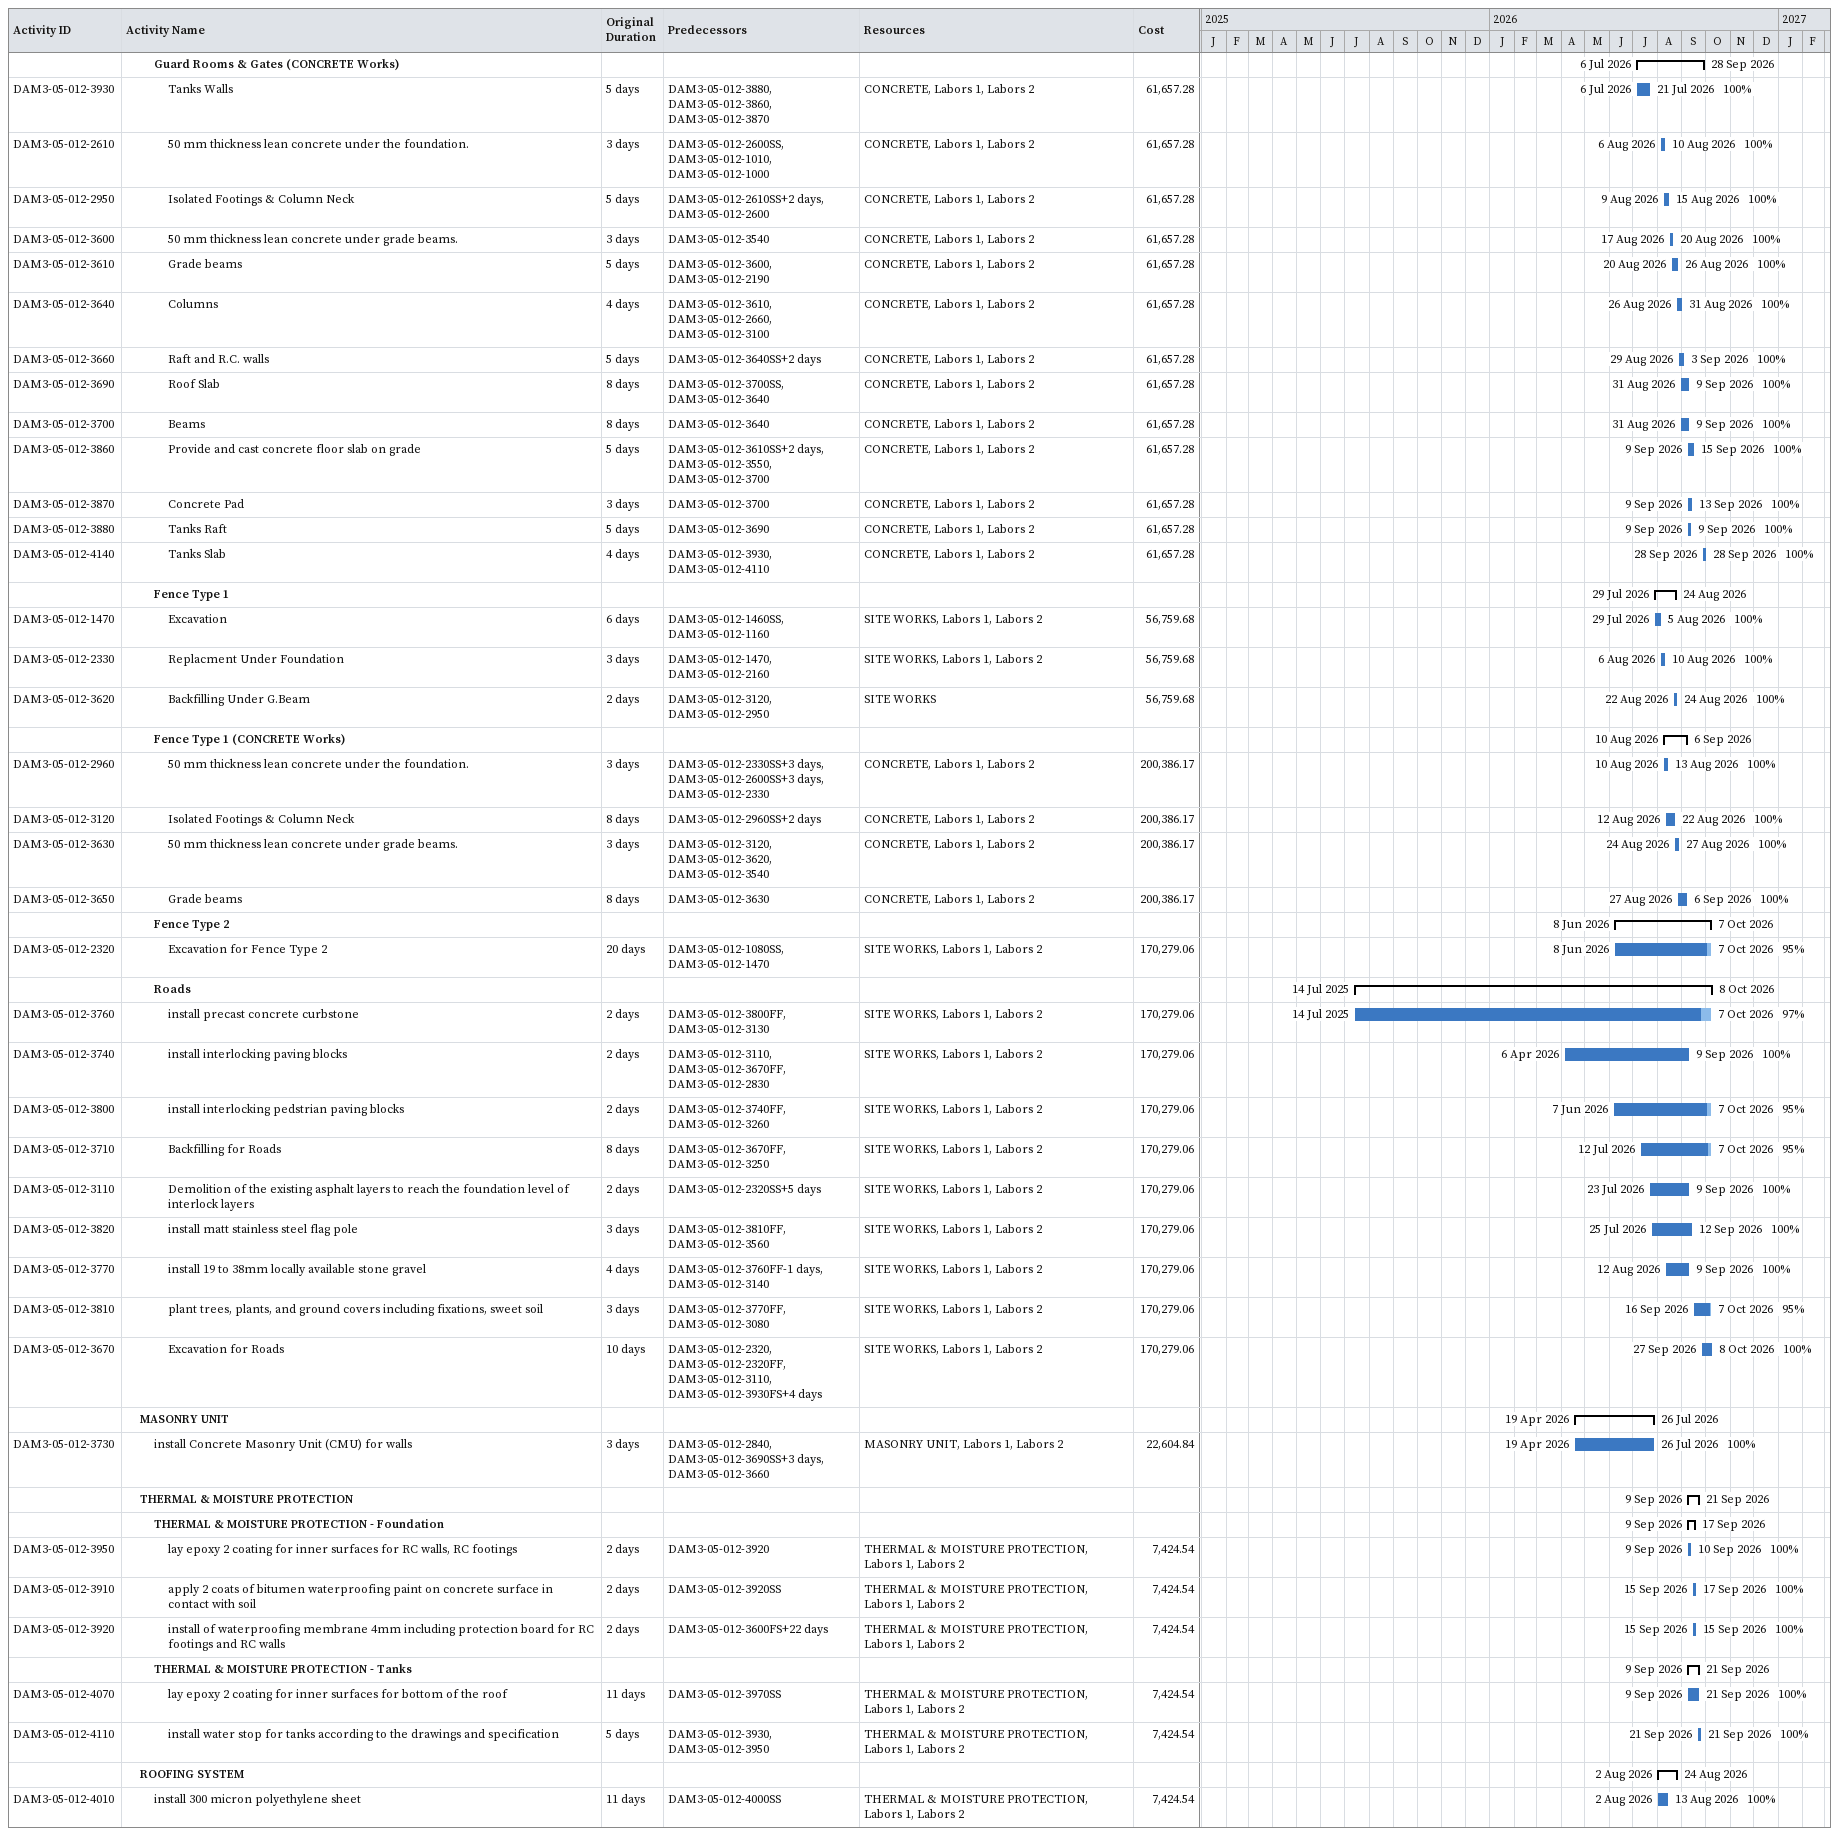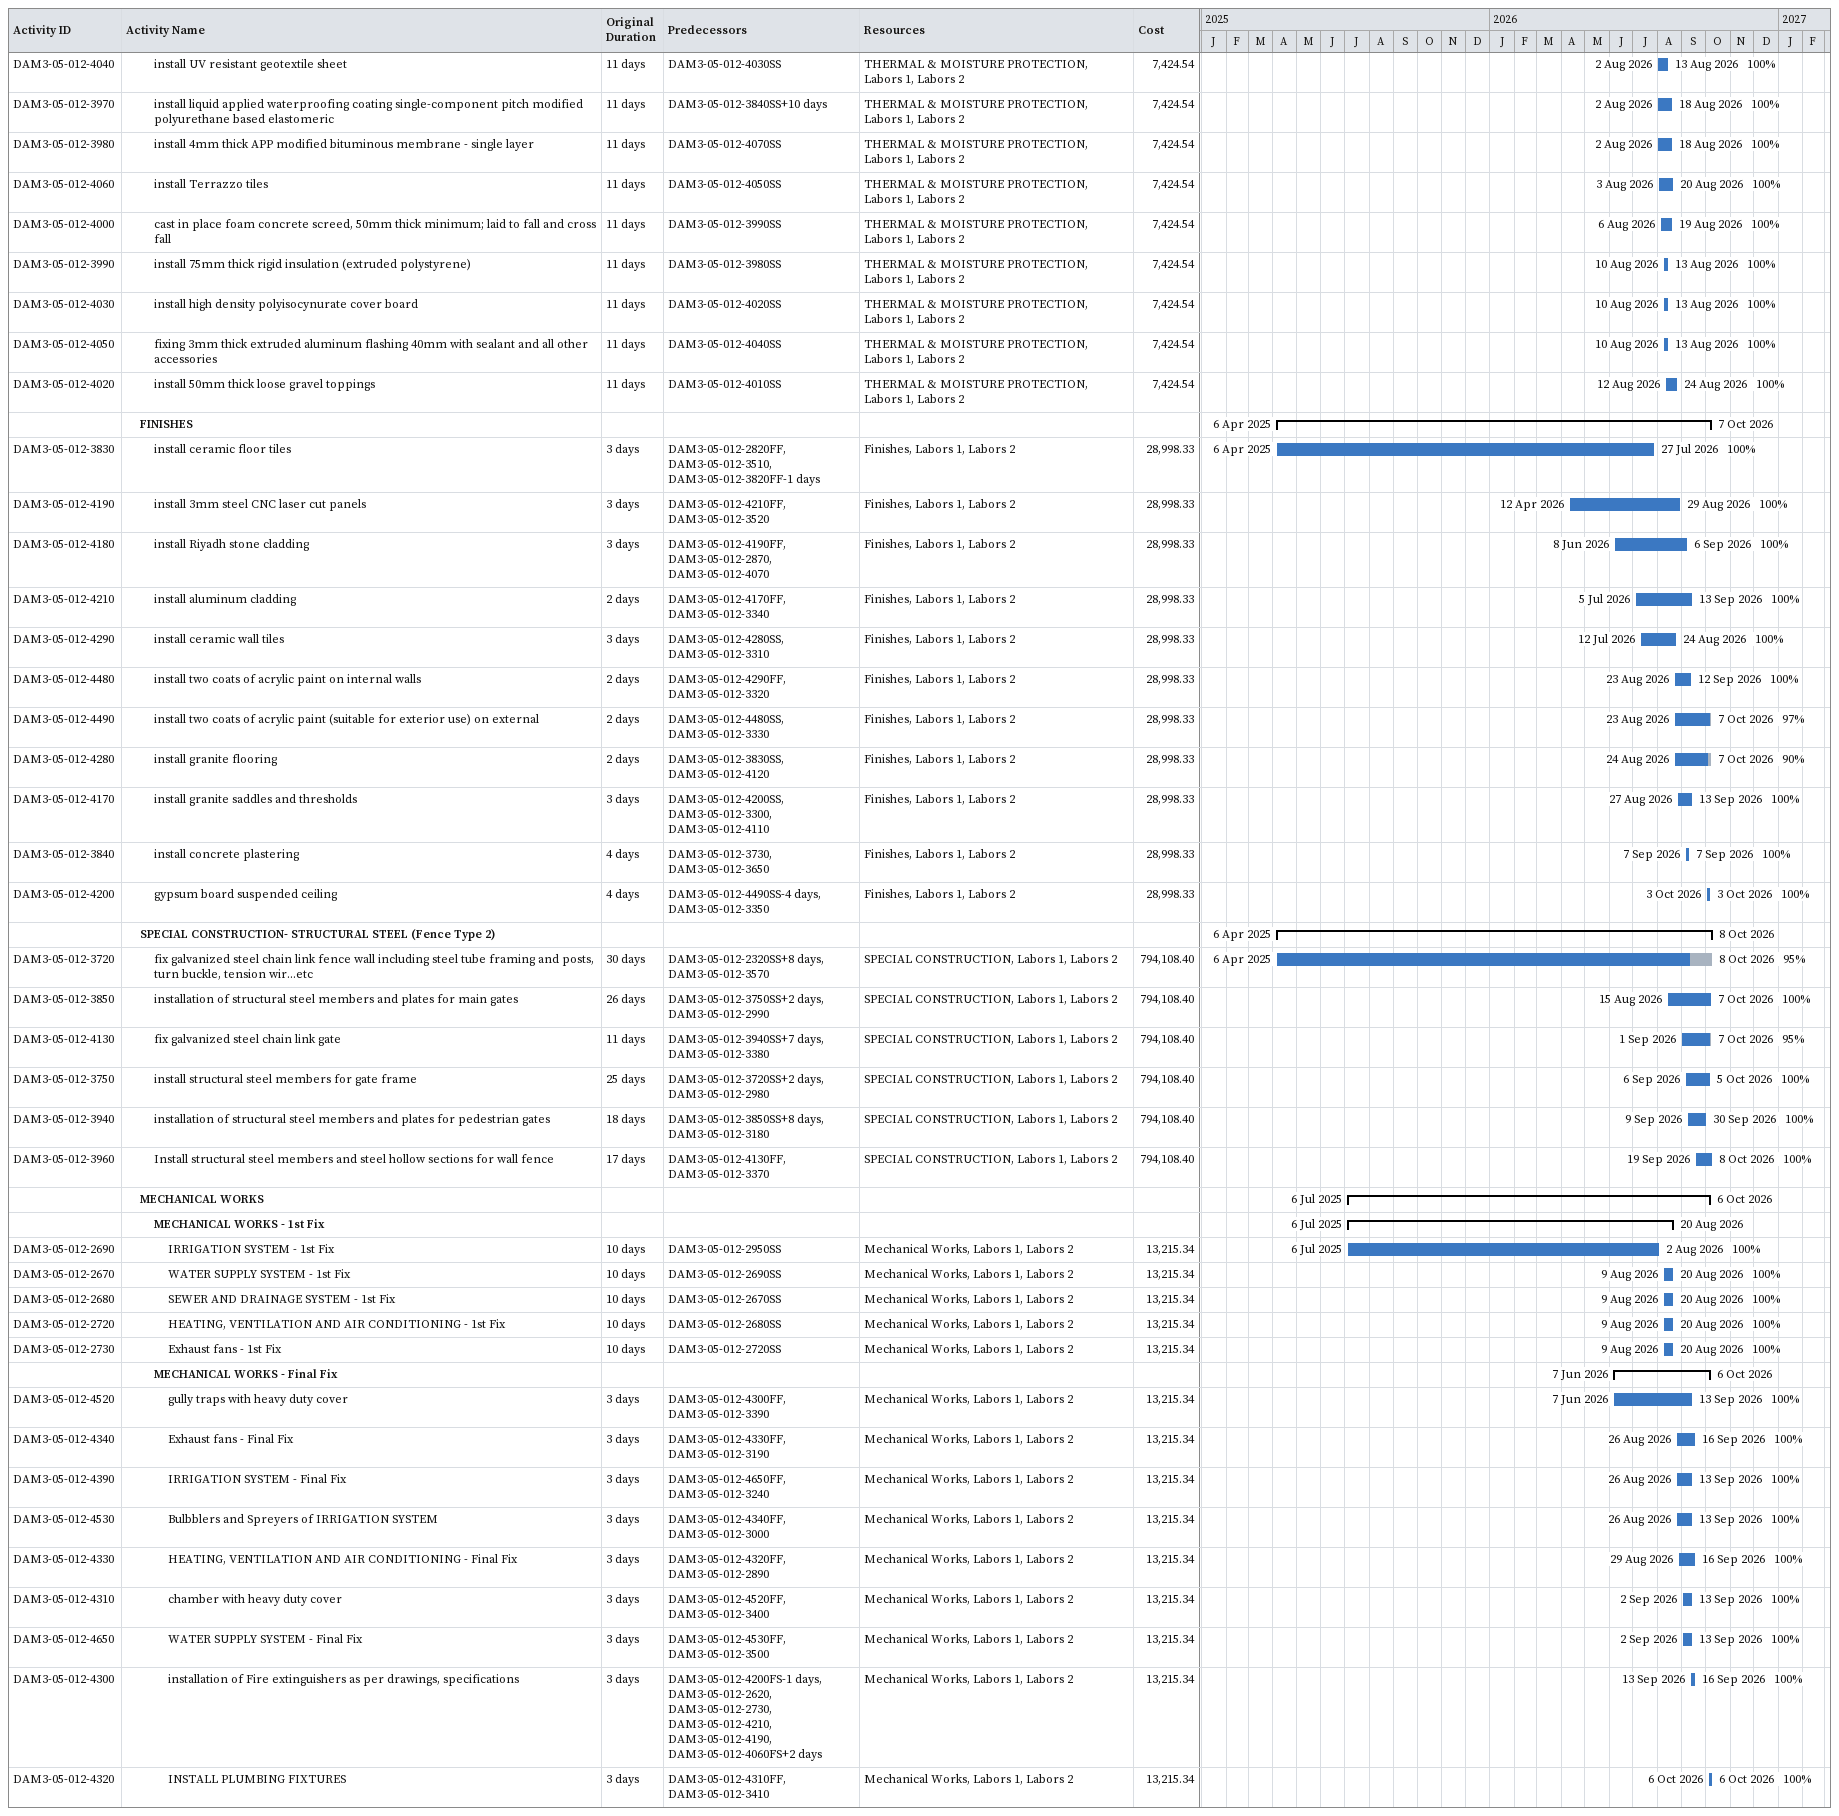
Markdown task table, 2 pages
| ID | Level | Task | Original duration | Start | Finish | Predecessors | Resources | % complete | Cost |
|---|---|---|---|---|---|---|---|---|---|
|  | 3 | **Guard Rooms & Gates (CONCRETE Works)** |  | 2026-07-06 | 2026-09-28 |  |  |  |  |
| DAM3-05-012-3930 | 4 | Tanks Walls | 5d | 2026-07-06 | 2026-07-21 | DAM3-05-012-3880, DAM3-05-012-3860, DAM3-05-012-3870 | CONCRETE, Labors 1, Labors 2 | 100 | 61657.28 |
| DAM3-05-012-2610 | 4 | 50 mm thickness lean concrete under the foundation. | 3d | 2026-08-06 | 2026-08-10 | DAM3-05-012-2600SS, DAM3-05-012-1010, DAM3-05-012-1000 | CONCRETE, Labors 1, Labors 2 | 100 | 61657.28 |
| DAM3-05-012-2950 | 4 | Isolated Footings & Column Neck | 5d | 2026-08-09 | 2026-08-15 | DAM3-05-012-2610SS+2d, DAM3-05-012-2600 | CONCRETE, Labors 1, Labors 2 | 100 | 61657.28 |
| DAM3-05-012-3600 | 4 | 50 mm thickness lean concrete under grade beams. | 3d | 2026-08-17 | 2026-08-20 | DAM3-05-012-3540 | CONCRETE, Labors 1, Labors 2 | 100 | 61657.28 |
| DAM3-05-012-3610 | 4 | Grade beams | 5d | 2026-08-20 | 2026-08-26 | DAM3-05-012-3600, DAM3-05-012-2190 | CONCRETE, Labors 1, Labors 2 | 100 | 61657.28 |
| DAM3-05-012-3640 | 4 | Columns | 4d | 2026-08-26 | 2026-08-31 | DAM3-05-012-3610, DAM3-05-012-2660, DAM3-05-012-3100 | CONCRETE, Labors 1, Labors 2 | 100 | 61657.28 |
| DAM3-05-012-3660 | 4 | Raft and R.C. walls | 5d | 2026-08-29 | 2026-09-03 | DAM3-05-012-3640SS+2d | CONCRETE, Labors 1, Labors 2 | 100 | 61657.28 |
| DAM3-05-012-3690 | 4 | Roof Slab | 8d | 2026-08-31 | 2026-09-09 | DAM3-05-012-3700SS, DAM3-05-012-3640 | CONCRETE, Labors 1, Labors 2 | 100 | 61657.28 |
| DAM3-05-012-3700 | 4 | Beams | 8d | 2026-08-31 | 2026-09-09 | DAM3-05-012-3640 | CONCRETE, Labors 1, Labors 2 | 100 | 61657.28 |
| DAM3-05-012-3860 | 4 | Provide and cast concrete floor slab on grade | 5d | 2026-09-09 | 2026-09-15 | DAM3-05-012-3610SS+2d, DAM3-05-012-3550, DAM3-05-012-3700 | CONCRETE, Labors 1, Labors 2 | 100 | 61657.28 |
| DAM3-05-012-3870 | 4 | Concrete Pad | 3d | 2026-09-09 | 2026-09-13 | DAM3-05-012-3700 | CONCRETE, Labors 1, Labors 2 | 100 | 61657.28 |
| DAM3-05-012-3880 | 4 | Tanks Raft | 5d | 2026-09-09 | 2026-09-09 | DAM3-05-012-3690 | CONCRETE, Labors 1, Labors 2 | 100 | 61657.28 |
| DAM3-05-012-4140 | 4 | Tanks Slab | 4d | 2026-09-28 | 2026-09-28 | DAM3-05-012-3930, DAM3-05-012-4110 | CONCRETE, Labors 1, Labors 2 | 100 | 61657.28 |
|  | 3 | **Fence Type 1** |  | 2026-07-29 | 2026-08-24 |  |  |  |  |
| DAM3-05-012-1470 | 4 | Excavation | 6d | 2026-07-29 | 2026-08-05 | DAM3-05-012-1460SS, DAM3-05-012-1160 | SITE WORKS, Labors 1, Labors 2 | 100 | 56759.68 |
| DAM3-05-012-2330 | 4 | Replacment Under Foundation | 3d | 2026-08-06 | 2026-08-10 | DAM3-05-012-1470, DAM3-05-012-2160 | SITE WORKS, Labors 1, Labors 2 | 100 | 56759.68 |
| DAM3-05-012-3620 | 4 | Backfilling Under G.Beam | 2d | 2026-08-22 | 2026-08-24 | DAM3-05-012-3120, DAM3-05-012-2950 | SITE WORKS | 100 | 56759.68 |
|  | 3 | **Fence Type 1 (CONCRETE Works)** |  | 2026-08-10 | 2026-09-06 |  |  |  |  |
| DAM3-05-012-2960 | 4 | 50 mm thickness lean concrete under the foundation. | 3d | 2026-08-10 | 2026-08-13 | DAM3-05-012-2330SS+3d, DAM3-05-012-2600SS+3d, DAM3-05-012-2330 | CONCRETE, Labors 1, Labors 2 | 100 | 200386.17 |
| DAM3-05-012-3120 | 4 | Isolated Footings & Column Neck | 8d | 2026-08-12 | 2026-08-22 | DAM3-05-012-2960SS+2d | CONCRETE, Labors 1, Labors 2 | 100 | 200386.17 |
| DAM3-05-012-3630 | 4 | 50 mm thickness lean concrete under grade beams. | 3d | 2026-08-24 | 2026-08-27 | DAM3-05-012-3120, DAM3-05-012-3620, DAM3-05-012-3540 | CONCRETE, Labors 1, Labors 2 | 100 | 200386.17 |
| DAM3-05-012-3650 | 4 | Grade beams | 8d | 2026-08-27 | 2026-09-06 | DAM3-05-012-3630 | CONCRETE, Labors 1, Labors 2 | 100 | 200386.17 |
|  | 3 | **Fence Type 2** |  | 2026-06-08 | 2026-10-07 |  |  |  |  |
| DAM3-05-012-2320 | 4 | Excavation for Fence Type 2 | 20d | 2026-06-08 | 2026-10-07 | DAM3-05-012-1080SS, DAM3-05-012-1470 | SITE WORKS, Labors 1, Labors 2 | 95 | 170279.06 |
|  | 3 | **Roads** |  | 2025-07-14 | 2026-10-08 |  |  |  |  |
| DAM3-05-012-3760 | 4 | install precast concrete curbstone | 2d | 2025-07-14 | 2026-10-07 | DAM3-05-012-3800FF, DAM3-05-012-3130 | SITE WORKS, Labors 1, Labors 2 | 97 | 170279.06 |
| DAM3-05-012-3740 | 4 | install interlocking paving blocks | 2d | 2026-04-06 | 2026-09-09 | DAM3-05-012-3110, DAM3-05-012-3670FF, DAM3-05-012-2830 | SITE WORKS, Labors 1, Labors 2 | 100 | 170279.06 |
| DAM3-05-012-3800 | 4 | install interlocking pedstrian paving blocks | 2d | 2026-06-07 | 2026-10-07 | DAM3-05-012-3740FF, DAM3-05-012-3260 | SITE WORKS, Labors 1, Labors 2 | 95 | 170279.06 |
| DAM3-05-012-3710 | 4 | Backfilling for Roads | 8d | 2026-07-12 | 2026-10-07 | DAM3-05-012-3670FF, DAM3-05-012-3250 | SITE WORKS, Labors 1, Labors 2 | 95 | 170279.06 |
| DAM3-05-012-3110 | 4 | Demolition of the existing asphalt layers to reach the foundation level of interlock layers | 2d | 2026-07-23 | 2026-09-09 | DAM3-05-012-2320SS+5d | SITE WORKS, Labors 1, Labors 2 | 100 | 170279.06 |
| DAM3-05-012-3820 | 4 | install matt stainless steel flag pole | 3d | 2026-07-25 | 2026-09-12 | DAM3-05-012-3810FF, DAM3-05-012-3560 | SITE WORKS, Labors 1, Labors 2 | 100 | 170279.06 |
| DAM3-05-012-3770 | 4 | install 19 to 38mm locally available stone gravel | 4d | 2026-08-12 | 2026-09-09 | DAM3-05-012-3760FF-1d, DAM3-05-012-3140 | SITE WORKS, Labors 1, Labors 2 | 100 | 170279.06 |
| DAM3-05-012-3810 | 4 | plant trees, plants, and ground covers including fixations, sweet soil | 3d | 2026-09-16 | 2026-10-07 | DAM3-05-012-3770FF, DAM3-05-012-3080 | SITE WORKS, Labors 1, Labors 2 | 95 | 170279.06 |
| DAM3-05-012-3670 | 4 | Excavation for Roads | 10d | 2026-09-27 | 2026-10-08 | DAM3-05-012-2320, DAM3-05-012-2320FF, DAM3-05-012-3110, DAM3-05-012-3930FS+4d | SITE WORKS, Labors 1, Labors 2 | 100 | 170279.06 |
|  | 2 | **MASONRY UNIT** |  | 2026-04-19 | 2026-07-26 |  |  |  |  |
| DAM3-05-012-3730 | 3 | install Concrete Masonry Unit (CMU) for walls | 3d | 2026-04-19 | 2026-07-26 | DAM3-05-012-2840, DAM3-05-012-3690SS+3d, DAM3-05-012-3660 | MASONRY UNIT, Labors 1, Labors 2 | 100 | 22604.84 |
|  | 2 | **THERMAL & MOISTURE PROTECTION** |  | 2026-09-09 | 2026-09-21 |  |  |  |  |
|  | 3 | **THERMAL & MOISTURE PROTECTION - Foundation** |  | 2026-09-09 | 2026-09-17 |  |  |  |  |
| DAM3-05-012-3950 | 4 | lay epoxy 2 coating for inner surfaces for RC walls, RC footings | 2d | 2026-09-09 | 2026-09-10 | DAM3-05-012-3920 | THERMAL & MOISTURE PROTECTION, Labors 1, Labors 2 | 100 | 7424.54 |
| DAM3-05-012-3910 | 4 | apply 2 coats of bitumen waterproofing paint on concrete surface in contact with soil | 2d | 2026-09-15 | 2026-09-17 | DAM3-05-012-3920SS | THERMAL & MOISTURE PROTECTION, Labors 1, Labors 2 | 100 | 7424.54 |
| DAM3-05-012-3920 | 4 | install of waterproofing membrane 4mm including protection board for RC footings and RC walls | 2d | 2026-09-15 | 2026-09-15 | DAM3-05-012-3600FS+22d | THERMAL & MOISTURE PROTECTION, Labors 1, Labors 2 | 100 | 7424.54 |
|  | 3 | **THERMAL & MOISTURE PROTECTION - Tanks** |  | 2026-09-09 | 2026-09-21 |  |  |  |  |
| DAM3-05-012-4070 | 4 | lay epoxy 2 coating for inner surfaces for bottom of the roof | 11d | 2026-09-09 | 2026-09-21 | DAM3-05-012-3970SS | THERMAL & MOISTURE PROTECTION, Labors 1, Labors 2 | 100 | 7424.54 |
| DAM3-05-012-4110 | 4 | install water stop for tanks according to the drawings and specification | 5d | 2026-09-21 | 2026-09-21 | DAM3-05-012-3930, DAM3-05-012-3950 | THERMAL & MOISTURE PROTECTION, Labors 1, Labors 2 | 100 | 7424.54 |
|  | 2 | **ROOFING SYSTEM** |  | 2026-08-02 | 2026-08-24 |  |  |  |  |
| DAM3-05-012-4010 | 3 | install 300 micron polyethylene sheet | 11d | 2026-08-02 | 2026-08-13 | DAM3-05-012-4000SS | THERMAL & MOISTURE PROTECTION, Labors 1, Labors 2 | 100 | 7424.54 |
| DAM3-05-012-4040 | 3 | install UV resistant geotextile sheet | 11d | 2026-08-02 | 2026-08-13 | DAM3-05-012-4030SS | THERMAL & MOISTURE PROTECTION, Labors 1, Labors 2 | 100 | 7424.54 |
| DAM3-05-012-3970 | 3 | install liquid applied waterproofing coating single-component pitch modified polyurethane based elastomeric | 11d | 2026-08-02 | 2026-08-18 | DAM3-05-012-3840SS+10d | THERMAL & MOISTURE PROTECTION, Labors 1, Labors 2 | 100 | 7424.54 |
| DAM3-05-012-3980 | 3 | install 4mm thick APP modified bituminous membrane - single layer | 11d | 2026-08-02 | 2026-08-18 | DAM3-05-012-4070SS | THERMAL & MOISTURE PROTECTION, Labors 1, Labors 2 | 100 | 7424.54 |
| DAM3-05-012-4060 | 3 | install Terrazzo tiles | 11d | 2026-08-03 | 2026-08-20 | DAM3-05-012-4050SS | THERMAL & MOISTURE PROTECTION, Labors 1, Labors 2 | 100 | 7424.54 |
| DAM3-05-012-4000 | 3 | cast in place foam concrete screed, 50mm thick minimum; laid to fall and cross fall | 11d | 2026-08-06 | 2026-08-19 | DAM3-05-012-3990SS | THERMAL & MOISTURE PROTECTION, Labors 1, Labors 2 | 100 | 7424.54 |
| DAM3-05-012-3990 | 3 | install 75mm thick rigid insulation (extruded polystyrene) | 11d | 2026-08-10 | 2026-08-13 | DAM3-05-012-3980SS | THERMAL & MOISTURE PROTECTION, Labors 1, Labors 2 | 100 | 7424.54 |
| DAM3-05-012-4030 | 3 | install high density polyisocynurate cover board | 11d | 2026-08-10 | 2026-08-13 | DAM3-05-012-4020SS | THERMAL & MOISTURE PROTECTION, Labors 1, Labors 2 | 100 | 7424.54 |
| DAM3-05-012-4050 | 3 | fixing 3mm thick extruded aluminum flashing 40mm with sealant and all other accessories | 11d | 2026-08-10 | 2026-08-13 | DAM3-05-012-4040SS | THERMAL & MOISTURE PROTECTION, Labors 1, Labors 2 | 100 | 7424.54 |
| DAM3-05-012-4020 | 3 | install 50mm thick loose gravel toppings | 11d | 2026-08-12 | 2026-08-24 | DAM3-05-012-4010SS | THERMAL & MOISTURE PROTECTION, Labors 1, Labors 2 | 100 | 7424.54 |
|  | 2 | **FINISHES** |  | 2025-04-06 | 2026-10-07 |  |  |  |  |
| DAM3-05-012-3830 | 3 | install ceramic floor tiles | 3d | 2025-04-06 | 2026-07-27 | DAM3-05-012-2820FF, DAM3-05-012-3510, DAM3-05-012-3820FF-1d | Finishes, Labors 1, Labors 2 | 100 | 28998.33 |
| DAM3-05-012-4190 | 3 | install 3mm steel CNC laser cut panels | 3d | 2026-04-12 | 2026-08-29 | DAM3-05-012-4210FF, DAM3-05-012-3520 | Finishes, Labors 1, Labors 2 | 100 | 28998.33 |
| DAM3-05-012-4180 | 3 | install Riyadh stone cladding | 3d | 2026-06-08 | 2026-09-06 | DAM3-05-012-4190FF, DAM3-05-012-2870, DAM3-05-012-4070 | Finishes, Labors 1, Labors 2 | 100 | 28998.33 |
| DAM3-05-012-4210 | 3 | install aluminum cladding | 2d | 2026-07-05 | 2026-09-13 | DAM3-05-012-4170FF, DAM3-05-012-3340 | Finishes, Labors 1, Labors 2 | 100 | 28998.33 |
| DAM3-05-012-4290 | 3 | install ceramic wall tiles | 3d | 2026-07-12 | 2026-08-24 | DAM3-05-012-4280SS, DAM3-05-012-3310 | Finishes, Labors 1, Labors 2 | 100 | 28998.33 |
| DAM3-05-012-4480 | 3 | install two coats of acrylic paint on internal walls | 2d | 2026-08-23 | 2026-09-12 | DAM3-05-012-4290FF, DAM3-05-012-3320 | Finishes, Labors 1, Labors 2 | 100 | 28998.33 |
| DAM3-05-012-4490 | 3 | install two coats of acrylic paint (suitable for exterior use) on external | 2d | 2026-08-23 | 2026-10-07 | DAM3-05-012-4480SS, DAM3-05-012-3330 | Finishes, Labors 1, Labors 2 | 97 | 28998.33 |
| DAM3-05-012-4280 | 3 | install granite flooring | 2d | 2026-08-24 | 2026-10-07 | DAM3-05-012-3830SS, DAM3-05-012-4120 | Finishes, Labors 1, Labors 2 | 90 | 28998.33 |
| DAM3-05-012-4170 | 3 | install granite saddles and thresholds | 3d | 2026-08-27 | 2026-09-13 | DAM3-05-012-4200SS, DAM3-05-012-3300, DAM3-05-012-4110 | Finishes, Labors 1, Labors 2 | 100 | 28998.33 |
| DAM3-05-012-3840 | 3 | install concrete plastering | 4d | 2026-09-07 | 2026-09-07 | DAM3-05-012-3730, DAM3-05-012-3650 | Finishes, Labors 1, Labors 2 | 100 | 28998.33 |
| DAM3-05-012-4200 | 3 | gypsum board suspended ceiling | 4d | 2026-10-03 | 2026-10-03 | DAM3-05-012-4490SS-4d, DAM3-05-012-3350 | Finishes, Labors 1, Labors 2 | 100 | 28998.33 |
|  | 2 | **SPECIAL CONSTRUCTION- STRUCTURAL STEEL (Fence Type 2)** |  | 2025-04-06 | 2026-10-08 |  |  |  |  |
| DAM3-05-012-3720 | 3 | fix galvanized steel chain link fence wall including steel tube framing and posts, turn buckle, tension wir...etc | 30d | 2025-04-06 | 2026-10-08 | DAM3-05-012-2320SS+8d, DAM3-05-012-3570 | SPECIAL CONSTRUCTION, Labors 1, Labors 2 | 95 | 794108.40 |
| DAM3-05-012-3850 | 3 | installation of structural steel members and plates for main gates | 26d | 2026-08-15 | 2026-10-07 | DAM3-05-012-3750SS+2d, DAM3-05-012-2990 | SPECIAL CONSTRUCTION, Labors 1, Labors 2 | 100 | 794108.40 |
| DAM3-05-012-4130 | 3 | fix galvanized steel chain link gate | 11d | 2026-09-01 | 2026-10-07 | DAM3-05-012-3940SS+7d, DAM3-05-012-3380 | SPECIAL CONSTRUCTION, Labors 1, Labors 2 | 95 | 794108.40 |
| DAM3-05-012-3750 | 3 | install structural steel members for gate frame | 25d | 2026-09-06 | 2026-10-05 | DAM3-05-012-3720SS+2d, DAM3-05-012-2980 | SPECIAL CONSTRUCTION, Labors 1, Labors 2 | 100 | 794108.40 |
| DAM3-05-012-3940 | 3 | installation of structural steel members and plates for pedestrian gates | 18d | 2026-09-09 | 2026-09-30 | DAM3-05-012-3850SS+8d, DAM3-05-012-3180 | SPECIAL CONSTRUCTION, Labors 1, Labors 2 | 100 | 794108.40 |
| DAM3-05-012-3960 | 3 | Install structural steel members and steel hollow sections for wall fence | 17d | 2026-09-19 | 2026-10-08 | DAM3-05-012-4130FF, DAM3-05-012-3370 | SPECIAL CONSTRUCTION, Labors 1, Labors 2 | 100 | 794108.40 |
|  | 2 | **MECHANICAL WORKS** |  | 2025-07-06 | 2026-10-06 |  |  |  |  |
|  | 3 | **MECHANICAL WORKS - 1st Fix** |  | 2025-07-06 | 2026-08-20 |  |  |  |  |
| DAM3-05-012-2690 | 4 | IRRIGATION SYSTEM - 1st Fix | 10d | 2025-07-06 | 2026-08-02 | DAM3-05-012-2950SS | Mechanical Works, Labors 1, Labors 2 | 100 | 13215.34 |
| DAM3-05-012-2670 | 4 | WATER SUPPLY SYSTEM - 1st Fix | 10d | 2026-08-09 | 2026-08-20 | DAM3-05-012-2690SS | Mechanical Works, Labors 1, Labors 2 | 100 | 13215.34 |
| DAM3-05-012-2680 | 4 | SEWER AND DRAINAGE SYSTEM - 1st Fix | 10d | 2026-08-09 | 2026-08-20 | DAM3-05-012-2670SS | Mechanical Works, Labors 1, Labors 2 | 100 | 13215.34 |
| DAM3-05-012-2720 | 4 | HEATING, VENTILATION AND AIR CONDITIONING - 1st Fix | 10d | 2026-08-09 | 2026-08-20 | DAM3-05-012-2680SS | Mechanical Works, Labors 1, Labors 2 | 100 | 13215.34 |
| DAM3-05-012-2730 | 4 | Exhaust fans - 1st Fix | 10d | 2026-08-09 | 2026-08-20 | DAM3-05-012-2720SS | Mechanical Works, Labors 1, Labors 2 | 100 | 13215.34 |
|  | 3 | **MECHANICAL WORKS - Final Fix** |  | 2026-06-07 | 2026-10-06 |  |  |  |  |
| DAM3-05-012-4520 | 4 | gully traps with heavy duty cover | 3d | 2026-06-07 | 2026-09-13 | DAM3-05-012-4300FF, DAM3-05-012-3390 | Mechanical Works, Labors 1, Labors 2 | 100 | 13215.34 |
| DAM3-05-012-4340 | 4 | Exhaust fans - Final Fix | 3d | 2026-08-26 | 2026-09-16 | DAM3-05-012-4330FF, DAM3-05-012-3190 | Mechanical Works, Labors 1, Labors 2 | 100 | 13215.34 |
| DAM3-05-012-4390 | 4 | IRRIGATION SYSTEM - Final Fix | 3d | 2026-08-26 | 2026-09-13 | DAM3-05-012-4650FF, DAM3-05-012-3240 | Mechanical Works, Labors 1, Labors 2 | 100 | 13215.34 |
| DAM3-05-012-4530 | 4 | Bulbblers and Spreyers of IRRIGATION SYSTEM | 3d | 2026-08-26 | 2026-09-13 | DAM3-05-012-4340FF, DAM3-05-012-3000 | Mechanical Works, Labors 1, Labors 2 | 100 | 13215.34 |
| DAM3-05-012-4330 | 4 | HEATING, VENTILATION AND AIR CONDITIONING - Final Fix | 3d | 2026-08-29 | 2026-09-16 | DAM3-05-012-4320FF, DAM3-05-012-2890 | Mechanical Works, Labors 1, Labors 2 | 100 | 13215.34 |
| DAM3-05-012-4310 | 4 | chamber with heavy duty cover | 3d | 2026-09-02 | 2026-09-13 | DAM3-05-012-4520FF, DAM3-05-012-3400 | Mechanical Works, Labors 1, Labors 2 | 100 | 13215.34 |
| DAM3-05-012-4650 | 4 | WATER SUPPLY SYSTEM - Final Fix | 3d | 2026-09-02 | 2026-09-13 | DAM3-05-012-4530FF, DAM3-05-012-3500 | Mechanical Works, Labors 1, Labors 2 | 100 | 13215.34 |
| DAM3-05-012-4300 | 4 | installation of Fire extinguishers as per drawings, specifications | 3d | 2026-09-13 | 2026-09-16 | DAM3-05-012-4200FS-1d, DAM3-05-012-2620, DAM3-05-012-2730, DAM3-05-012-4210, DAM3-05-012-4190, DAM3-05-012-4060FS+2d | Mechanical Works, Labors 1, Labors 2 | 100 | 13215.34 |
| DAM3-05-012-4320 | 4 | INSTALL PLUMBING FIXTURES | 3d | 2026-10-06 | 2026-10-06 | DAM3-05-012-4310FF, DAM3-05-012-3410 | Mechanical Works, Labors 1, Labors 2 | 100 | 13215.34 |
